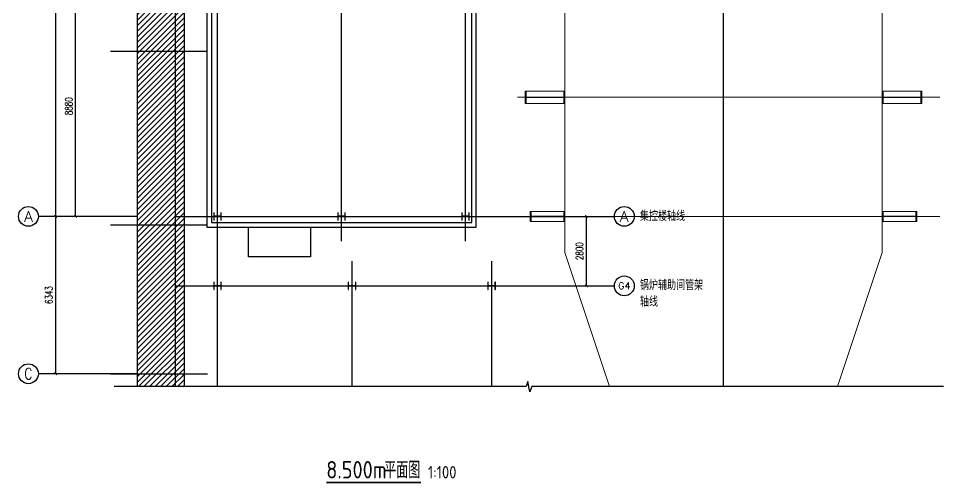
# Model space of a CAD drawing. Extents: x 32557 to 180454, y 33555 to 87700.
# Drawn here: x 87814 to 125108, y 33563 to 52306 of the extents above; entities that cross this region are included whole.
import ezdxf
from ezdxf.enums import TextEntityAlignment as Align

# ---------------------------------------------------------------- set-up
doc = ezdxf.new("R2010")
doc.units = 0
doc.header["$LTSCALE"] = 1000
doc.header["$MEASUREMENT"] = 0
for name, color, linetype in [('AXIS', 3, 'Continuous'), ('AXIS_TEXT', 7, 'Continuous'), ('COLUMN', 9, 'Continuous'), ('DIM_SYMB', 3, 'Continuous'), ('DOTE', 1, 'Continuous'), ('PUB_DIM', 3, 'Continuous'), ('PUB_TEXT', 7, 'Continuous'), ('STAIR', 2, 'Continuous'), ('TEXT', 62, 'Continuous'), ('WALL', 9, 'Continuous'), ('WALL-PARAPET', 6, 'Continuous')]:
    doc.layers.add(name, color=color, linetype=linetype)
doc.layers.add('EQUIPMENT', color=191, linetype='Continuous', lineweight=0)
doc.styles.add('_TCH_AXIS', font='COMPLEX', dxfattribs={"bigfont": 'GBCBIG'})
doc.styles.add('_TCH_DIM_T3', font='SIMPLEX', dxfattribs={"width": 0.705882, "bigfont": 'GBCBIG'})
doc.styles.add('COMPLEX', font='COMPLEX')
doc.styles.get("Standard").update_dxf_attribs({"font": 'gbenor.shx', "bigfont": 'gbcbig.shx'})
doc.dimstyles.new('_TCH_ARCH&&100', dxfattribs={"dimtxt": 297.5, "dimasz": 100, "dimexe": 250, "dimexo": 300, "dimgap": 126.25, "dimtad": 1, "dimdec": 0, "dimzin": 0, "dimdsep": 46, "dimtxsty": '_TCH_DIM_T3', "dimblk": 'ARCHTICK', "dimcen": 0.09, "dimclrt": 7, "dimazin": 2, "dimtfac": 1, "dimtdec": 0, "dimtix": 1, "dimtmove": 2, "dimatfit": 3, "dimfxl": 0, "dimtolj": 1, "dimtzin": 0, "dimarcsym": 0})

# ---------------------------------------------------------------- blocks, each defined once
blk = doc.blocks.new('sdfsdaf')
at = {"layer": 'EQUIPMENT'}
for p, q in [((-3072, -2151), (-4800, -3879)), ((-3072, -2151), (-2867, -2008)), ((3072, -2151), (2867, -2008)), ((4800, -3879), (3072, -2151)), ((-4800, -4150), (-4800, -3879)), ((4800, -3879), (-4800, -3879)), ((4800, -4150), (4800, -3879)), ((-4800, -4150), (4800, -4150)), ((-4806, -4800), (4800, -4800)), ((-4800, -5000), (-4800, -4800)), ((4800, -5000), (4800, -4800)), ((-6400, -6600), (-4800, -5000)), ((4800, -5000), (-4800, -5000)), ((6400, -6600), (4800, -5000)), ((-6400, -32850), (-6400, -6600)), ((-6400, -6600), (6400, -6600)), ((6400, -32850), (6400, -6600)), ((-8424, -7050), (8727, -7050)), ((-7800, -6850), (-7760, -6850)), ((-7800, -7250), (-7800, -6850)), ((-7800, -6911), (-7800, -6850)), ((-6440, -6850), (-7760, -6850)), ((-7760, -7042), (-7760, -6850)), ((-7760, -7042), (-6440, -7042)), ((-7760, -7250), (-7760, -7058)), ((-7760, -7058), (-6440, -7058)), ((-6440, -7042), (-6440, -6850)), ((-6440, -6850), (-6400, -6850)), ((-6440, -7250), (-6440, -7058)), ((-6400, -7250), (-6400, -6850)), ((-6400, -6911), (-6400, -6850)), ((7760, -6850), (6400, -6850)), ((6440, -6850), (6400, -6850)), ((6400, -7250), (6400, -6850)), ((6400, -6861), (6400, -6850)), ((6440, -7042), (6440, -6850)), ((7760, -7042), (6440, -7042)), ((6440, -7250), (6440, -7058)), ((7760, -7058), (6440, -7058)), ((7760, -7042), (7760, -6850)), ((7800, -6850), (7760, -6850)), ((7760, -7250), (7760, -7058)), ((7800, -7250), (7800, -6850)), ((7800, -6861), (7800, -6850)), ((-7800, -7250), (-7800, -7189)), ((-7800, -7250), (-7760, -7250)), ((-7760, -7250), (-6440, -7250)), ((-6440, -7250), (-6400, -7250)), ((-6400, -7250), (-6400, -7189)), ((6400, -7250), (6400, -7189)), ((6400, -7250), (7760, -7250)), ((6440, -7250), (6400, -7250)), ((7800, -7250), (7760, -7250)), ((7800, -7250), (7800, -7189)), ((6370, -7693), (-6380, -7693)), ((-6380, -7743), (-6380, -7693)), ((-6380, -7693), (-6280, -7693)), ((-6380, -8108), (-6380, -7693)), ((-6280, -7743), (-6380, -7743)), ((-6375, -7738), (-6375, -7698)), ((-6375, -7698), (-6285, -7698)), ((-6285, -7738), (-6375, -7738)), ((-6370, -8058), (-6370, -7743)), ((-6285, -7698), (-6285, -7738)), ((-6280, -7693), (-6280, -7743)), ((6270, -7735), (-6280, -7735)), ((6270, -7743), (-6280, -7743)), ((-6202, -7764), (-6200, -7764)), ((-6200, -7753), (6375, -7753)), ((-6175, -7753), (-6200, -7753)), ((-6200, -7753), (-6200, -8048)), ((-6175, -8048), (-6175, -7753)), ((-6175, -7783), (6375, -7783)), ((6370, -7693), (6270, -7693)), ((6270, -7693), (6270, -7743)), ((6370, -7743), (6270, -7743)), ((6365, -7698), (6275, -7698)), ((6275, -7698), (6275, -7738)), ((6365, -7738), (6275, -7738)), ((6365, -7738), (6365, -7698)), ((6370, -8108), (6370, -7693)), ((6370, -7743), (6370, -7693)), ((6400, -7625), (6375, -7625)), ((6375, -7625), (6375, -8175)), ((6400, -8175), (6400, -7625)), ((6402, -7764), (6400, -7764)), ((6625, -7764), (6402, -7764)), ((6637, -7746), (6625, -7746)), ((6625, -8054), (6625, -7746)), ((6678, -7731), (6638, -7731)), ((6643, -8103), (6643, -7698)), ((6643, -7698), (6673, -7698)), ((6673, -8103), (6673, -7698)), ((6673, -7738), (6675, -7738)), ((6675, -8062), (6675, -7738)), ((6754, -7900), (-6425, -7900)), ((-6380, -8058), (-6280, -8058)), ((-6380, -8108), (-6380, -8058)), ((6370, -8108), (-6380, -8108)), ((-6280, -8108), (-6380, -8108)), ((-6375, -8063), (-6285, -8063)), ((-6375, -8103), (-6375, -8063)), ((-6285, -8103), (-6375, -8103)), ((-6285, -8063), (-6285, -8103)), ((-6280, -8058), (-6280, -8108)), ((6270, -8058), (-6280, -8058)), ((6270, -8066), (-6280, -8066)), ((-6202, -8037), (-6200, -8037)), ((-6200, -8048), (6375, -8048)), ((-6200, -8048), (-6175, -8048)), ((-6175, -8018), (6375, -8018)), ((6370, -8058), (6270, -8058)), ((6370, -8058), (6270, -8058)), ((6270, -8058), (6270, -8108)), ((6270, -8108), (6370, -8108)), ((6365, -8063), (6275, -8063)), ((6275, -8063), (6275, -8103)), ((6275, -8103), (6365, -8103)), ((6365, -8103), (6365, -8063)), ((6370, -8108), (6370, -8058)), ((6375, -8175), (6400, -8175)), ((6402, -8037), (6400, -8037)), ((6625, -8037), (6402, -8037)), ((6637, -8054), (6625, -8054)), ((6678, -7843), (6638, -7843)), ((6678, -7957), (6638, -7957)), ((6678, -8069), (6638, -8069)), ((6643, -8103), (6673, -8103)), ((6673, -8062), (6675, -8062)), ((-8424, -11470), (8727, -11470)), ((-8000, -11281), (-8000, -11220)), ((-8000, -11720), (-8000, -11220)), ((-8000, -11220), (-7960, -11220)), ((-7960, -11462), (-7960, -11220)), ((-6440, -11220), (-7960, -11220)), ((-7960, -11462), (-6440, -11462)), ((-7960, -11478), (-6440, -11478)), ((-7960, -11720), (-7960, -11478)), ((-6440, -11220), (-6400, -11220)), ((-6440, -11462), (-6440, -11220)), ((-6440, -11720), (-6440, -11478)), ((-6400, -11281), (-6400, -11220)), ((-6400, -11720), (-6400, -11220)), ((6400, -11281), (6400, -11220)), ((6400, -11720), (6400, -11220)), ((6440, -11220), (6400, -11220)), ((6440, -11462), (6440, -11220)), ((6440, -11220), (7960, -11220)), ((7960, -11462), (6440, -11462)), ((7960, -11478), (6440, -11478)), ((6440, -11720), (6440, -11478)), ((8000, -11220), (7960, -11220)), ((7960, -11462), (7960, -11220)), ((7960, -11720), (7960, -11478)), ((8000, -11281), (8000, -11220)), ((8000, -11720), (8000, -11220)), ((-8000, -11720), (-8000, -11659)), ((-8000, -11720), (-7960, -11720)), ((-6440, -11720), (-7960, -11720)), ((-6440, -11720), (-6400, -11720)), ((-6400, -11720), (-6400, -11659)), ((6400, -11720), (6400, -11659)), ((6440, -11720), (6400, -11720)), ((6440, -11720), (7960, -11720)), ((8000, -11720), (7960, -11720)), ((8000, -11720), (8000, -11659)), ((-8424, -15620), (8727, -15620)), ((-8000, -15370), (-7960, -15370)), ((-8000, -15870), (-8000, -15370)), ((-8000, -15431), (-8000, -15370)), ((-6440, -15370), (-7960, -15370)), ((-7960, -15612), (-7960, -15370)), ((-7960, -15612), (-6440, -15612)), ((-7960, -15870), (-7960, -15628)), ((-7960, -15628), (-6440, -15628)), ((-6440, -15612), (-6440, -15370)), ((-6440, -15370), (-6400, -15370)), ((-6440, -15870), (-6440, -15628)), ((-6400, -15870), (-6400, -15370)), ((-6400, -15431), (-6400, -15370)), ((6440, -15370), (6400, -15370)), ((6400, -15870), (6400, -15370)), ((6400, -15431), (6400, -15370)), ((6440, -15370), (7960, -15370)), ((6440, -15612), (6440, -15370)), ((7960, -15612), (6440, -15612)), ((6440, -15870), (6440, -15628)), ((7960, -15628), (6440, -15628)), ((7960, -15612), (7960, -15370)), ((8000, -15370), (7960, -15370)), ((7960, -15870), (7960, -15628)), ((8000, -15870), (8000, -15370)), ((8000, -15431), (8000, -15370)), ((-8000, -15870), (-8000, -15809)), ((-8000, -15870), (-7960, -15870)), ((-6440, -15870), (-7960, -15870)), ((-6440, -15870), (-6400, -15870)), ((-6400, -15870), (-6400, -15809)), ((6400, -15870), (6400, -15809)), ((6440, -15870), (6400, -15870)), ((6440, -15870), (7960, -15870)), ((8000, -15870), (7960, -15870)), ((8000, -15870), (8000, -15809)), ((-7800, -18520), (-7760, -18520)), ((-7800, -18920), (-7800, -18520)), ((-7800, -18581), (-7800, -18520)), ((-7760, -18520), (-6400, -18520)), ((-7760, -18712), (-7760, -18520)), ((-6440, -18712), (-6440, -18520)), ((-6440, -18520), (-6400, -18520)), ((-6400, -18920), (-6400, -18520)), ((-6400, -18581), (-6400, -18520)), ((7760, -18520), (6400, -18520)), ((6440, -18520), (6400, -18520)), ((6400, -18920), (6400, -18520)), ((6400, -18531), (6400, -18520)), ((6440, -18712), (6440, -18520)), ((7760, -18712), (7760, -18520)), ((7800, -18520), (7760, -18520)), ((7800, -18920), (7800, -18520)), ((7800, -18531), (7800, -18520)), ((-8250, -18720), (8727, -18720)), ((-7800, -18920), (-7800, -18859)), ((-7800, -18920), (-7760, -18920)), ((-7760, -18712), (-6440, -18712)), ((-7760, -18920), (-7760, -18728)), ((-7760, -18728), (-6440, -18728)), ((-6400, -18920), (-7760, -18920)), ((-6440, -18920), (-6440, -18728)), ((-6440, -18920), (-6400, -18920)), ((-6400, -18920), (-6400, -18859)), ((6400, -18920), (6400, -18859)), ((6400, -18920), (7760, -18920)), ((6440, -18920), (6400, -18920)), ((7760, -18712), (6440, -18712)), ((6440, -18920), (6440, -18728)), ((7760, -18728), (6440, -18728)), ((7760, -18920), (7760, -18728)), ((7800, -18920), (7760, -18920)), ((7800, -18920), (7800, -18859)), ((-7800, -22381), (-7800, -22320)), ((-7800, -22720), (-7800, -22320)), ((-7800, -22320), (-7760, -22320)), ((-7760, -22512), (-7760, -22320)), ((-7760, -22320), (-6400, -22320)), ((-6440, -22320), (-6400, -22320)), ((-6440, -22512), (-6440, -22320)), ((-6400, -22381), (-6400, -22320)), ((-6400, -22720), (-6400, -22320)), ((6400, -22331), (6400, -22320)), ((6400, -22720), (6400, -22320)), ((6440, -22320), (6400, -22320)), ((7760, -22320), (6400, -22320)), ((6440, -22512), (6440, -22320)), ((7800, -22320), (7760, -22320)), ((7760, -22512), (7760, -22320)), ((7800, -22331), (7800, -22320)), ((7800, -22720), (7800, -22320)), ((-8424, -22520), (8727, -22520)), ((-7800, -22720), (-7800, -22659)), ((-7800, -22720), (-7760, -22720)), ((-7760, -22512), (-6440, -22512)), ((-7760, -22528), (-6440, -22528)), ((-7760, -22720), (-7760, -22528)), ((-6400, -22720), (-7760, -22720)), ((-6440, -22720), (-6440, -22528)), ((-6440, -22720), (-6400, -22720)), ((-6400, -22720), (-6400, -22659)), ((6400, -22720), (6400, -22659)), ((6440, -22720), (6400, -22720)), ((6400, -22720), (7760, -22720)), ((7760, -22512), (6440, -22512)), ((7760, -22528), (6440, -22528)), ((6440, -22720), (6440, -22528)), ((7760, -22720), (7760, -22528)), ((7800, -22720), (7760, -22720)), ((7800, -22720), (7800, -22659)), ((-8000, -26350), (-7960, -26350)), ((-8000, -26850), (-8000, -26350)), ((-8000, -26411), (-8000, -26350)), ((-6440, -26350), (-7960, -26350)), ((-7960, -26592), (-7960, -26350)), ((-6440, -26592), (-6440, -26350)), ((-6440, -26350), (-6400, -26350)), ((-6400, -26850), (-6400, -26350)), ((-6400, -26411), (-6400, -26350)), ((6440, -26350), (6400, -26350)), ((6400, -26850), (6400, -26350)), ((6400, -26411), (6400, -26350)), ((6440, -26350), (7960, -26350)), ((6440, -26592), (6440, -26350)), ((7960, -26592), (7960, -26350)), ((8000, -26350), (7960, -26350)), ((8000, -26850), (8000, -26350)), ((8000, -26411), (8000, -26350)), ((-8300, -26600), (8727, -26600)), ((-8000, -26850), (-8000, -26789)), ((-8000, -26850), (-7960, -26850)), ((-7960, -26592), (-6440, -26592)), ((-7960, -26850), (-7960, -26608)), ((-7960, -26608), (-6440, -26608)), ((-6440, -26850), (-7960, -26850)), ((-6440, -26850), (-6440, -26608)), ((-6440, -26850), (-6400, -26850)), ((-6400, -26850), (-6400, -26789)), ((6400, -26850), (6400, -26789)), ((6440, -26850), (6400, -26850)), ((7960, -26592), (6440, -26592)), ((6440, -26850), (6440, -26608)), ((7960, -26608), (6440, -26608)), ((6440, -26850), (7960, -26850)), ((7960, -26850), (7960, -26608)), ((8000, -26850), (7960, -26850)), ((8000, -26850), (8000, -26789)), ((-7800, -31200), (-7760, -31200)), ((-7800, -31600), (-7800, -31200)), ((-7800, -31261), (-7800, -31200)), ((-7760, -31200), (-6400, -31200)), ((-7760, -31392), (-7760, -31200)), ((-6440, -31392), (-6440, -31200)), ((-6440, -31200), (-6400, -31200)), ((-6400, -31600), (-6400, -31200)), ((-6400, -31261), (-6400, -31200)), ((7760, -31200), (6400, -31200)), ((6440, -31200), (6400, -31200)), ((6400, -31600), (6400, -31200)), ((6400, -31211), (6400, -31200)), ((6440, -31392), (6440, -31200)), ((7760, -31392), (7760, -31200)), ((7800, -31200), (7760, -31200)), ((7800, -31600), (7800, -31200)), ((7800, -31211), (7800, -31200)), ((8727, -31400), (-8424, -31400)), ((-7800, -31600), (-7800, -31539)), ((-7800, -31600), (-7760, -31600)), ((-7760, -31392), (-6440, -31392)), ((-7760, -31600), (-7760, -31408)), ((-7760, -31408), (-6440, -31408)), ((-6400, -31600), (-7760, -31600)), ((-6440, -31600), (-6440, -31408)), ((-6440, -31600), (-6400, -31600)), ((-6400, -31600), (-6400, -31539)), ((6400, -31600), (6400, -31539)), ((6400, -31600), (7760, -31600)), ((6440, -31600), (6400, -31600)), ((7760, -31392), (6440, -31392)), ((6440, -31600), (6440, -31408)), ((7760, -31408), (6440, -31408)), ((7760, -31600), (7760, -31408)), ((7800, -31600), (7760, -31600)), ((7800, -31600), (7800, -31539)), ((-6400, -32850), (-4594, -38262)), ((6400, -32850), (4594, -38262))]:
    blk.add_line(p, q, dxfattribs=at)
blk.add_circle((0, 0), 3500, dxfattribs=at)
for centre, radius, start, end in [((-6202, -7900), 136, 90, 270), ((6402, -7900), 136, 270, 90), ((6637, -7740), 6, 270, 0), ((6637, -8060), 6, 0, 90)]:
    blk.add_arc(centre, radius, start, end, dxfattribs=at)
for points in [[(-4800, -4800), (-5073, -4446), (-4800, -4150)], [(4800, -4800), (5073, -4446), (4800, -4150)]]:
    blk.add_spline(points, degree=3, dxfattribs=at)
blk = doc.blocks.new('_ArchTick')
at = {"color": 0, "linetype": 'ByBlock', "const_width": 0.4}
blk.add_lwpolyline([(-0.5, -0.5), (0.5, 0.5)], dxfattribs=at)
blk = doc.blocks.new('*D42')
at = {"layer": 'Defpoints', "color": 0, "transparency": 16777216}
for p in [(107565, 44329), (110712, 44329), (107565, 41529)]:
    blk.add_point(p, dxfattribs=at)
at = {"layer": 'PUB_DIM', "color": 0, "lineweight": -2, "transparency": 16777216}
for p, q in [((107865, 44329), (110962, 44329)), ((110712, 41529), (110712, 44329)), ((107865, 41529), (110962, 41529))]:
    blk.add_line(p, q, dxfattribs=at)
at = {"layer": 'PUB_DIM', "color": 0, "lineweight": -2, "transparency": 16777216, "xscale": 100, "yscale": 100, "zscale": 100}
for p, rotation in [((110712, 44329), 90), ((110712, 41529), 270)]:
    blk.add_blockref('_ArchTick', p, dxfattribs=dict(at, rotation=rotation))
at = {"layer": 'PUB_DIM', "color": 7, "transparency": 16777216, "insert": (110437, 42929), "char_height": 297.5, "attachment_point": 5, "rotation": 90, "style": '_TCH_DIM_T3'}
blk.add_mtext('\\A1;2800', dxfattribs=at)
blk = doc.blocks.new('*D48')
at = {"layer": 'AXIS', "color": 0, "lineweight": -2, "transparency": 16777216}
for p, q in [((92314, 53209), (89864, 53209)), ((90114, 44329), (90114, 53209)), ((92314, 44329), (89864, 44329))]:
    blk.add_line(p, q, dxfattribs=at)
at = {"layer": 'Defpoints', "color": 0, "transparency": 16777216}
for p in [(90114, 53209), (92614, 53209), (92614, 44329)]:
    blk.add_point(p, dxfattribs=at)
at = {"layer": 'AXIS', "color": 0, "lineweight": -2, "transparency": 16777216, "xscale": 100, "yscale": 100, "zscale": 100}
for p, rotation in [((90114, 53209), 90), ((90114, 44329), 270)]:
    blk.add_blockref('_ArchTick', p, dxfattribs=dict(at, rotation=rotation))
at = {"layer": 'AXIS', "color": 7, "transparency": 16777216, "insert": (89839, 48769), "char_height": 297.5, "attachment_point": 5, "rotation": 90, "style": '_TCH_DIM_T3'}
blk.add_mtext('\\A1;8880', dxfattribs=at)
blk = doc.blocks.new('*D52')
at = {"layer": 'AXIS', "color": 0, "lineweight": -2, "transparency": 16777216}
for p, q in [((92314, 44329), (89064, 44329)), ((89314, 37986), (89314, 44329)), ((92314, 37986), (89064, 37986))]:
    blk.add_line(p, q, dxfattribs=at)
at = {"layer": 'Defpoints', "color": 0, "transparency": 16777216}
for p in [(89314, 44329), (92614, 44329), (92614, 37986)]:
    blk.add_point(p, dxfattribs=at)
at = {"layer": 'AXIS', "color": 0, "lineweight": -2, "transparency": 16777216, "xscale": 100, "yscale": 100, "zscale": 100}
for p, rotation in [((89314, 44329), 90), ((89314, 37986), 270)]:
    blk.add_blockref('_ArchTick', p, dxfattribs=dict(at, rotation=rotation))
at = {"layer": 'AXIS', "color": 7, "transparency": 16777216, "insert": (89039, 41158), "char_height": 297.5, "attachment_point": 5, "rotation": 90, "style": '_TCH_DIM_T3'}
blk.add_mtext('\\A1;6343', dxfattribs=at)
blk = doc.blocks.new('*D53')
at = {"layer": 'AXIS', "color": 0, "lineweight": -2, "transparency": 16777216}
for p, q in [((92314, 75729), (89064, 75729)), ((89314, 44329), (89314, 75729)), ((92314, 44329), (89064, 44329))]:
    blk.add_line(p, q, dxfattribs=at)
at = {"layer": 'Defpoints', "color": 0, "transparency": 16777216}
for p in [(89314, 75729), (92614, 75729), (92614, 44329)]:
    blk.add_point(p, dxfattribs=at)
at = {"layer": 'AXIS', "color": 0, "lineweight": -2, "transparency": 16777216, "xscale": 100, "yscale": 100, "zscale": 100}
for p, rotation in [((89314, 75729), 90), ((89314, 44329), 270)]:
    blk.add_blockref('_ArchTick', p, dxfattribs=dict(at, rotation=rotation))
at = {"layer": 'AXIS', "color": 7, "transparency": 16777216, "insert": (89039, 60029), "char_height": 297.5, "attachment_point": 5, "rotation": 90, "style": '_TCH_DIM_T3'}
blk.add_mtext('\\A1;31400', dxfattribs=at)
blk = doc.blocks.new('_AXISO')
blk.add_circle((0, 0), 0.5)
at = {"layer": 'AXIS_TEXT', "style": 'COMPLEX', "width": 1.041667}
blk.add_attdef('A', text='', height=0.56, dxfattribs=at).set_placement((-0.25, -0.28), (0.25, -0.28), align=Align.FIT)

msp = doc.modelspace()

# ---------------------------------------------------------------- hatches: boundary and pattern name
at = {"layer": 'COLUMN'}
h = msp.add_hatch(dxfattribs=at)
h.set_pattern_fill('ANSI31', color=256, scale=100)
h.set_pattern_definition([(45, (53159.6, 0), (-112.2532, 112.2532), [])])
h.paths.add_polyline_path([(92607.2, 78736.1), (94489.3, 78736.1), (94489.3, 37467), (92607.2, 37467)])

# ---------------------------------------------------------------- linework, layer by layer
at = {"layer": 'AXIS'}
for p, q in [((92614.3, 44329.1), (88614.3, 44329.1)), ((107839.3, 44329.1), (111839.3, 44329.1)), ((107839.3, 41529.1), (111839.3, 41529.1)), ((92614.3, 37986.1), (88614.3, 37986.1))]:
    msp.add_line(p, q, dxfattribs=at)
at = {"layer": 'COLUMN'}
for p, q in [((95703.3, 44479.1), (95689.3, 44479.1)), ((95689.3, 44479.1), (95689.3, 44179.1)), ((95703.3, 44338.1), (95703.3, 44479.1)), ((95975.3, 44479.1), (95975.3, 44338.1)), ((95989.3, 44479.1), (95975.3, 44479.1)), ((95989.3, 44179.1), (95989.3, 44479.1)), ((100703.3, 44479.1), (100689.3, 44479.1)), ((100689.3, 44479.1), (100689.3, 44179.1)), ((100703.3, 44338.1), (100703.3, 44479.1)), ((100975.3, 44479.1), (100975.3, 44338.1)), ((100989.3, 44479.1), (100975.3, 44479.1)), ((100989.3, 44179.1), (100989.3, 44479.1)), ((105703.3, 44479.1), (105689.3, 44479.1)), ((105689.3, 44479.1), (105689.3, 44179.1)), ((105703.3, 44338.1), (105703.3, 44479.1)), ((105975.3, 44479.1), (105975.3, 44338.1)), ((105989.3, 44479.1), (105975.3, 44479.1)), ((105989.3, 44179.1), (105989.3, 44479.1)), ((95689.3, 44179.1), (95703.3, 44179.1)), ((95703.3, 44179.1), (95703.3, 44320.1)), ((95970.3, 44333.1), (95708.3, 44333.1)), ((95708.3, 44325.1), (95970.3, 44325.1)), ((95975.3, 44320.1), (95975.3, 44179.1)), ((95975.3, 44179.1), (95989.3, 44179.1)), ((100689.3, 44179.1), (100703.3, 44179.1)), ((100703.3, 44179.1), (100703.3, 44320.1)), ((100970.3, 44333.1), (100708.3, 44333.1)), ((100708.3, 44325.1), (100970.3, 44325.1)), ((100975.3, 44320.1), (100975.3, 44179.1)), ((100975.3, 44179.1), (100989.3, 44179.1)), ((105689.3, 44179.1), (105703.3, 44179.1)), ((105703.3, 44179.1), (105703.3, 44320.1)), ((105970.3, 44333.1), (105708.3, 44333.1)), ((105708.3, 44325.1), (105970.3, 44325.1)), ((105975.3, 44320.1), (105975.3, 44179.1)), ((105975.3, 44179.1), (105989.3, 44179.1)), ((95703.3, 41679.1), (95689.3, 41679.1)), ((95689.3, 41679.1), (95689.3, 41379.1)), ((95703.3, 41538.1), (95703.3, 41679.1)), ((95703.3, 41379.1), (95703.3, 41520.1)), ((95970.3, 41533.1), (95708.3, 41533.1)), ((95708.3, 41525.1), (95970.3, 41525.1)), ((95975.3, 41679.1), (95975.3, 41538.1)), ((95989.3, 41679.1), (95975.3, 41679.1)), ((95975.3, 41520.1), (95975.3, 41379.1)), ((95989.3, 41379.1), (95989.3, 41679.1)), ((101123.3, 41679.1), (101109.3, 41679.1)), ((101109.3, 41679.1), (101109.3, 41379.1)), ((101123.3, 41538.1), (101123.3, 41679.1)), ((101123.3, 41379.1), (101123.3, 41520.1)), ((101390.3, 41533.1), (101128.3, 41533.1)), ((101128.3, 41525.1), (101390.3, 41525.1)), ((101395.3, 41679.1), (101395.3, 41538.1)), ((101409.3, 41679.1), (101395.3, 41679.1)), ((101395.3, 41520.1), (101395.3, 41379.1)), ((101409.3, 41379.1), (101409.3, 41679.1)), ((106753.3, 41679.1), (106739.3, 41679.1)), ((106739.3, 41679.1), (106739.3, 41379.1)), ((106753.3, 41538.1), (106753.3, 41679.1)), ((106753.3, 41379.1), (106753.3, 41520.1)), ((107020.3, 41533.1), (106758.3, 41533.1)), ((106758.3, 41525.1), (107020.3, 41525.1)), ((107025.3, 41679.1), (107025.3, 41538.1)), ((107039.3, 41679.1), (107025.3, 41679.1)), ((107025.3, 41520.1), (107025.3, 41379.1)), ((107039.3, 41379.1), (107039.3, 41679.1)), ((95689.3, 41379.1), (95703.3, 41379.1)), ((95975.3, 41379.1), (95989.3, 41379.1)), ((101109.3, 41379.1), (101123.3, 41379.1)), ((101395.3, 41379.1), (101409.3, 41379.1)), ((106739.3, 41379.1), (106753.3, 41379.1)), ((107025.3, 41379.1), (107039.3, 41379.1))]:
    msp.add_line(p, q, dxfattribs=at)
for centre, start, end in [((95708.3, 44338.1), 180, 270), ((95708.3, 44320.1), 90, 180), ((95970.3, 44338.1), 270, 0), ((95970.3, 44320.1), 0, 90), ((100708.3, 44338.1), 180, 270), ((100708.3, 44320.1), 90, 180), ((100970.3, 44338.1), 270, 0), ((100970.3, 44320.1), 0, 90), ((105708.3, 44338.1), 180, 270), ((105708.3, 44320.1), 90, 180), ((105970.3, 44338.1), 270, 0), ((105970.3, 44320.1), 0, 90), ((95708.3, 41538.1), 180, 270), ((95708.3, 41520.1), 90, 180), ((95970.3, 41538.1), 270, 0), ((95970.3, 41520.1), 0, 90), ((101128.3, 41538.1), 180, 270), ((101128.3, 41520.1), 90, 180), ((101390.3, 41538.1), 270, 0), ((101390.3, 41520.1), 0, 90), ((106758.3, 41538.1), 180, 270), ((106758.3, 41520.1), 90, 180), ((107020.3, 41538.1), 270, 0), ((107020.3, 41520.1), 0, 90)]:
    msp.add_arc(centre, 5, start, end, dxfattribs=at)
at = {"layer": 'DIM_SYMB'}
msp.add_lwpolyline([(125108.3, 37467), (108504.7, 37467), (108428.2, 37257), (108354.2, 37677), (108279.7, 37467), (91676, 37467)], dxfattribs=at)
at = {"layer": 'DIM_SYMB', "const_width": 70}
msp.add_lwpolyline([(100221.3, 33597.7), (104042.5, 33597.7)], dxfattribs=at)
at = {"layer": 'DOTE'}
for p, q in [((91525, 50986.1), (95439.3, 50986.1)), ((94139.3, 44329.1), (107839.3, 44329.1)), ((91525, 43986.1), (95439.3, 43986.1)), ((101259.3, 42529.1), (101259.3, 37467)), ((106889.3, 42529.1), (106889.3, 37467)), ((94139.3, 41529.1), (107839.3, 41529.1)), ((91525, 37986.1), (95439.3, 37986.1))]:
    msp.add_line(p, q, dxfattribs=at)
for points in [[(94139.3, 37467), (94139.3, 80486.1)], [(95839.3, 37467), (95839.3, 80486.1)], [(100839.3, 43329.1), (100839.3, 80486.1)], [(105839.3, 43329.1), (105839.3, 80486.1)], [(116239.3, 37467), (116239.3, 80486.1)]]:
    msp.add_lwpolyline(points, dxfattribs=at)
at = {"layer": 'STAIR'}
msp.add_lwpolyline([(99589.3, 43899.1), (99589.3, 42699.1), (97089.3, 42699.1), (97089.3, 43899.1)], dxfattribs=at)
at = {"layer": 'WALL'}
msp.add_lwpolyline([(92607.2, 78736.1), (94489.3, 78736.1), (94489.3, 37467), (92607.2, 37467)], close=True, dxfattribs=at)
at = {"layer": 'WALL-PARAPET'}
for p, q in [((95409.3, 59309.1), (95409.3, 43899.1)), ((95589.3, 59309.1), (95589.3, 44079.1)), ((106089.3, 44079.1), (106089.3, 59309.1)), ((106269.3, 43899.1), (106269.3, 59309.1)), ((95589.3, 44079.1), (106089.3, 44079.1)), ((95409.3, 43899.1), (106269.3, 43899.1))]:
    msp.add_line(p, q, dxfattribs=at)

# ---------------------------------------------------------------- block references
at = {"layer": 'AXIS'}
ref = msp.add_blockref('_AXISO', (88214.3, 44329.1), dxfattribs=dict(at, xscale=800, yscale=800, zscale=800))
ref.add_attrib('A', 'A', dxfattribs={"layer": 'AXIS_TEXT', "height": 425.2, "style": '_TCH_AXIS'}).set_placement((88032.1, 44116.5), (88396.5, 44116.5), align=Align.FIT)
ref = msp.add_blockref('_AXISO', (112239.3, 44329.1), dxfattribs=dict(at, xscale=800, yscale=800, zscale=800))
ref.add_attrib('A', 'A', dxfattribs={"layer": 'AXIS_TEXT', "height": 425.2, "style": '_TCH_AXIS'}).set_placement((112057.1, 44116.5), (112421.5, 44116.5), align=Align.FIT)
ref = msp.add_blockref('_AXISO', (112239.3, 41529.1), dxfattribs=dict(at, xscale=800, yscale=800, zscale=800))
ref.add_attrib('A', 'G4', dxfattribs={"layer": 'AXIS_TEXT', "height": 265.5, "style": '_TCH_AXIS'}).set_placement((111992.8, 41396.4), (112485.8, 41396.4), align=Align.FIT)
ref = msp.add_blockref('_AXISO', (88214.3, 37986.1), dxfattribs=dict(at, xscale=800, yscale=800, zscale=800))
ref.add_attrib('A', 'C', dxfattribs={"layer": 'AXIS_TEXT', "height": 455.7, "style": '_TCH_AXIS'}).set_placement((88051.5, 37758.3), (88377, 37758.3), align=Align.FIT)
at = {"layer": 'EQUIPMENT'}
msp.add_blockref('sdfsdaf', (116239.3, 75729.1), dxfattribs=at)

# ---------------------------------------------------------------- texts
at = {"layer": 'PUB_TEXT'}
for s, height, p in [('8.500m', 700, (100221.3, 33767.5)), ('平面图', 675.18, (102554.7, 33767.5)), ('1:100', 500, (104322.5, 33767.5))]:
    msp.add_text(s, height=height, dxfattribs=at).set_placement(p)
at = {"layer": 'TEXT', "char_height": 400, "width": 2553.52, "attachment_point": 1}
for s, insert in [('{\\Fgeditxt,dxt|c134;\\W0.7;集控楼轴线}', (112869.4, 44544.1)), ('{\\Fgeditxt,dxt|c134;\\W0.7;锅炉辅助间管架轴线}', (112869.4, 41757.8))]:
    msp.add_mtext(s, dxfattribs=dict(at, insert=insert))

# ---------------------------------------------------------------- dimensions: what is measured, and where the dimension line sits
at = {"layer": 'AXIS'}
for p1, p2, distance, picture, middle in [((92614.3, 44329.1), (92614.3, 75729.1), 3300, '*D53', (89039.3, 60029.1)), ((92614.3, 44329.1), (92614.3, 53209.1), 2500, '*D48', (89839.3, 48769.1)), ((92614.3, 37986.1), (92614.3, 44329.1), 3300, '*D52', (89039.3, 41157.6))]:
    dim = msp.add_aligned_dim(p1=p1, p2=p2, distance=distance, dimstyle='_TCH_ARCH&&100', dxfattribs=at)
    dim.commit()
    dim.dimension.update_dxf_attribs({"geometry": picture, "text_midpoint": middle})
at = {"layer": 'PUB_DIM'}
dim = msp.add_aligned_dim(p1=(107565.2, 41529.1), p2=(107565.2, 44329.1), distance=-3146.4, dimstyle='_TCH_ARCH&&100', dxfattribs=at)
dim.commit()
dim.dimension.update_dxf_attribs({"geometry": '*D42', "text_midpoint": (110436.7, 42929.1)})

doc.saveas('drawing.dxf')
